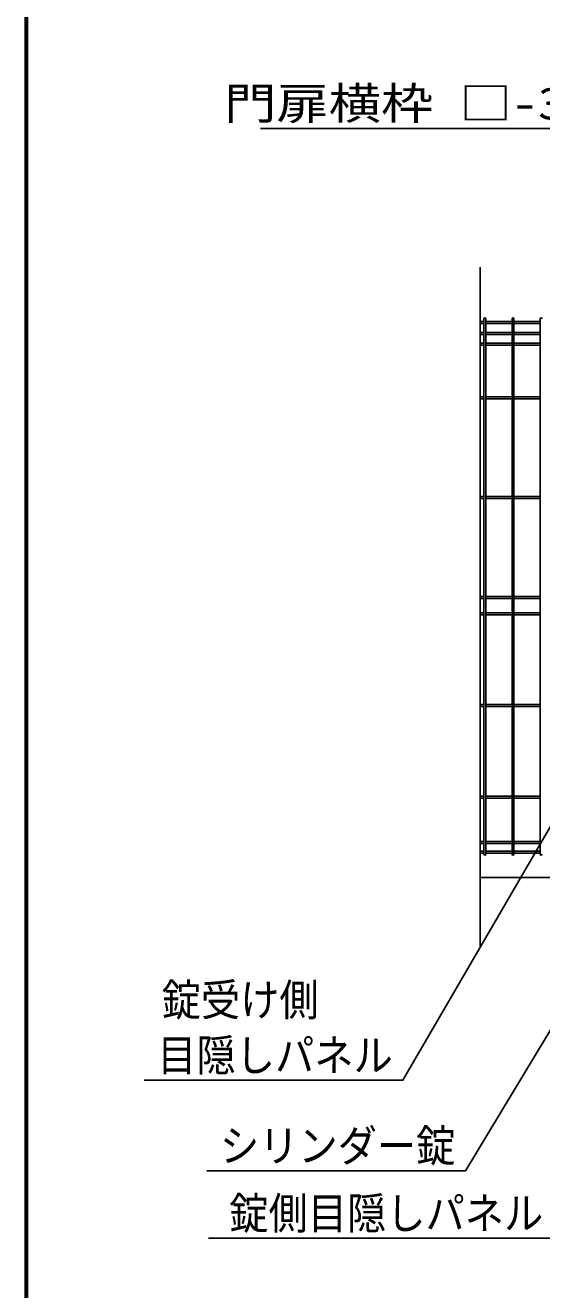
# Model space of a CAD drawing. Units: millimetres, scale not verified. Extents: x -4425 to 4425, y -3150 to 3150.
# Drawn here: x -4050 to -3117, y -1463 to 819 of the extents above; entities that cross this region are included whole.
import ezdxf
from ezdxf.enums import TextEntityAlignment as Align

# ---------------------------------------------------------------- set-up
doc = ezdxf.new("R2010")
doc.units = ezdxf.units.MM
doc.header["$LTSCALE"] = 20
for name, color, linetype, lineweight in [('0-0_外形線', 7, 'Continuous', 25), ('0-8_Jﾊﾟﾈﾙ', 3, 'Continuous', 25), ('0-9_EXTCNT-L', 4, 'Continuous', 25), ('1-5_WAKU', 7, 'Continuous', 25), ('1-7_LAYER12', 3, 'Continuous', 25)]:
    doc.layers.add(name, color=color, linetype=linetype, lineweight=lineweight)
doc.styles.add('ＭＳ ゴシック', font='')
doc.styles.get('ＭＳ ゴシック').set_extended_font_data('MS Gothic')

msp = doc.modelspace()

# ---------------------------------------------------------------- linework, layer by layer
at = {"layer": '0-0_外形線'}
msp.add_line((-2800.19, -718.97), (-3228.26, -718.97), dxfattribs=at)
at = {"layer": '0-8_Jﾊﾟﾈﾙ'}
for p, q in [((-3228.26, 284.4), (-3221.26, 284.4)), ((-3228.26, 280.8), (-3221.26, 280.8)), ((-3221.26, -677.17), (-3221.26, 289.23)), ((-3217.66, -677.17), (-3217.66, 289.23)), ((-3217.66, 284.4), (-3170.49, 284.4)), ((-3217.66, 280.8), (-3170.49, 280.8)), ((-3170.49, -677.17), (-3170.49, 289.23)), ((-3166.89, -677.17), (-3166.89, 289.23)), ((-3166.89, 284.4), (-3119.72, 284.4)), ((-3166.89, 280.8), (-3119.72, 280.8)), ((-3119.72, -196.83), (-3119.72, 289.23)), ((-3228.26, 264.83), (-3221.26, 264.83)), ((-3228.26, 261.23), (-3221.26, 261.23)), ((-3217.66, 264.83), (-3170.49, 264.83)), ((-3217.66, 261.23), (-3170.49, 261.23)), ((-3166.89, 264.83), (-3119.72, 264.83)), ((-3166.89, 261.23), (-3119.72, 261.23)), ((-3228.26, 245.26), (-3221.26, 245.26)), ((-3228.26, 241.66), (-3221.26, 241.66)), ((-3217.66, 245.26), (-3170.49, 245.26)), ((-3217.66, 241.66), (-3170.49, 241.66)), ((-3166.89, 245.26), (-3119.72, 245.26)), ((-3166.89, 241.66), (-3119.72, 241.66)), ((-3228.26, 148.83), (-3221.26, 148.83)), ((-3228.26, 145.23), (-3221.26, 145.23)), ((-3217.66, 148.83), (-3170.49, 148.83)), ((-3217.66, 145.23), (-3170.49, 145.23)), ((-3166.89, 148.83), (-3119.72, 148.83)), ((-3166.89, 145.23), (-3119.72, 145.23)), ((-3119.72, -162.72), (-3119.72, 69.28)), ((-3228.26, -31.42), (-3221.26, -31.42)), ((-3228.26, -35.02), (-3221.26, -35.02)), ((-3217.66, -31.42), (-3170.49, -31.42)), ((-3217.66, -35.02), (-3170.49, -35.02)), ((-3166.89, -31.42), (-3119.72, -31.42)), ((-3166.89, -35.02), (-3119.72, -35.02)), ((-3119.72, -677.17), (-3119.72, -174.72)), ((-3228.26, -211.67), (-3221.26, -211.67)), ((-3228.26, -215.27), (-3221.26, -215.27)), ((-3217.66, -211.67), (-3170.49, -211.67)), ((-3217.66, -215.27), (-3170.49, -215.27)), ((-3166.89, -211.67), (-3119.72, -211.67)), ((-3166.89, -215.27), (-3119.72, -215.27)), ((-3228.26, -241.67), (-3221.26, -241.67)), ((-3228.26, -245.27), (-3221.26, -245.27)), ((-3217.66, -241.67), (-3170.49, -241.67)), ((-3217.66, -245.27), (-3170.49, -245.27)), ((-3166.89, -241.67), (-3119.72, -241.67)), ((-3166.89, -245.27), (-3119.72, -245.27)), ((-3228.26, -406.92), (-3221.26, -406.92)), ((-3228.26, -410.52), (-3221.26, -410.52)), ((-3217.66, -406.92), (-3170.49, -406.92)), ((-3217.66, -410.52), (-3170.49, -410.52)), ((-3166.89, -406.92), (-3119.72, -406.92)), ((-3166.89, -410.52), (-3119.72, -410.52)), ((-3228.26, -572.17), (-3221.26, -572.17)), ((-3228.26, -575.77), (-3221.26, -575.77)), ((-3217.66, -572.17), (-3170.49, -572.17)), ((-3217.66, -575.77), (-3170.49, -575.77)), ((-3166.89, -572.17), (-3119.72, -572.17)), ((-3166.89, -575.77), (-3119.72, -575.77)), ((-3228.26, -654.17), (-3221.26, -654.17)), ((-3228.26, -657.77), (-3221.26, -657.77)), ((-3217.66, -654.17), (-3170.49, -654.17)), ((-3217.66, -657.77), (-3170.49, -657.77)), ((-3166.89, -654.17), (-3119.72, -654.17)), ((-3166.89, -657.77), (-3119.72, -657.77)), ((-3228.26, -671.77), (-3221.26, -671.77)), ((-3228.26, -675.37), (-3221.26, -675.37)), ((-3217.66, -671.77), (-3170.49, -671.77)), ((-3217.66, -675.37), (-3170.49, -675.37)), ((-3166.89, -671.77), (-3119.72, -671.77)), ((-3166.89, -675.37), (-3119.72, -675.37))]:
    msp.add_line(p, q, dxfattribs=at)
for centre, start, end in [((-3219.46, 289.23), 0, 180), ((-3168.69, 289.23), 0, 180), ((-3117.92, 289.23), 0, 180), ((-3219.46, -677.17), 180, 0), ((-3168.69, -677.17), 180, 0), ((-3117.92, -677.17), 180, 0)]:
    msp.add_arc(centre, 1.8, start, end, dxfattribs=at)
at = {"layer": '0-9_EXTCNT-L'}
msp.add_line((-3228.26, 382.61), (-3228.26, -843.47), dxfattribs=at)
at = {"layer": '1-5_WAKU'}
msp.add_line((-4048.1, -2922.88), (-4048.1, 2923.12), dxfattribs=at)
msp.add_lwpolyline([(-4050.1, 2925.12), (4199.9, 2925.12), (4199.9, -2924.88), (-4050.1, -2924.88)], close=True, dxfattribs=at)
msp.add_lwpolyline([(-4046.1, -2920.88), (-4046.1, 2921.12), (4195.9, 2921.12)], dxfattribs=at)
at = {"layer": '1-7_LAYER12'}
msp.add_lwpolyline([(-3625.08, 633.3), (-2802.89, 633.3), (-2527.33, 137.32)], dxfattribs=at)
at = {"layer": '1-7_LAYER12', "color": 7}
for points in [[(-3722.12, -1248.68), (-3254.27, -1248.68), (-2567.75, -112.11)], [(-3718.69, -1370.53), (-3093.35, -1370.53), (-2382.79, -119.19)], [(-3835.34, -1085.29), (-3367.49, -1085.29), (-2839.41, -178.38)]]:
    msp.add_lwpolyline(points, dxfattribs=at)

# ---------------------------------------------------------------- texts
at = {"layer": '1-7_LAYER12', "style": 'ＭＳ ゴシック'}
for s, width, p in [('門扉横枠 □-31x31x1.6', 1.2, (-3690.89, 632.19)), ('錠受け側', 0.9, (-3803.49, -986.39)), ('目隠しパネル', 0.9, (-3811.49, -1086.39)), ('シリンダー錠', 0.9, (-3698.27, -1249.78)), ('錠側目隠しパネル', 0.9, (-3681.35, -1371.63))]:
    msp.add_text(s, height=57.77, dxfattribs=dict(at, width=width)).set_placement(p, align=Align.BOTTOM_LEFT)

doc.saveas('drawing.dxf')
